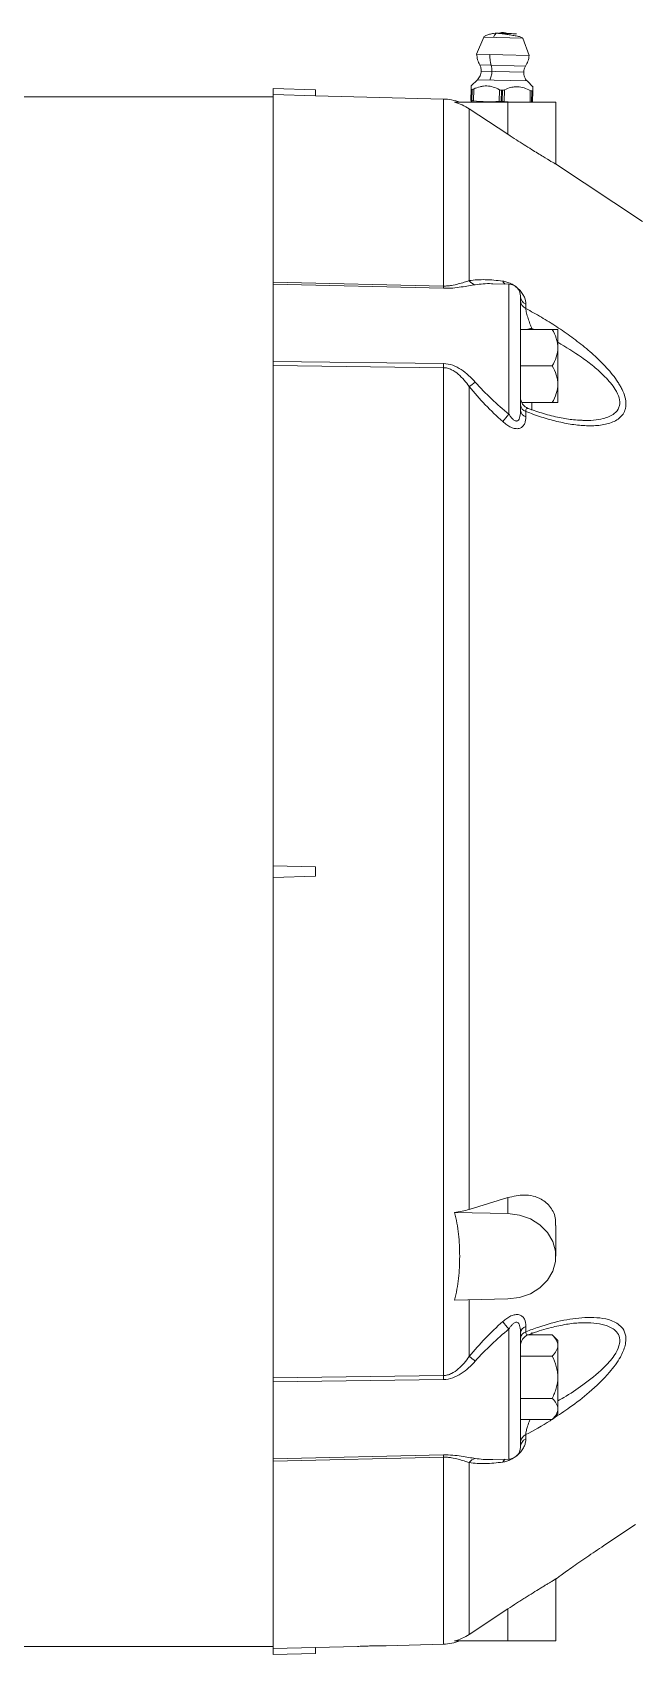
# Paper-space layout '_Back' of a CAD drawing. Header units: inches. Extents: x -9.3 to 11.8, y -4.5 to 4.5.
# Drawn here: x 3.18 to 6.25, y -3.97 to 4.25 of the extents above; entities that cross this region are included whole.
import ezdxf

# ---------------------------------------------------------------- set-up
doc = ezdxf.new("R2010")
doc.units = ezdxf.units.IN
doc.header["$MEASUREMENT"] = 0

psp = doc.layouts.new('_Back')

# ---------------------------------------------------------------- linework, layer by layer
at = {"color": 7, "linetype": 'Continuous', "lineweight": 15}
for p, q in [((5.4764, 4.2296), (5.4392, 4.1442)), ((5.7059, 4.1372), (5.6733, 4.2245)), ((5.4392, 4.1442), (5.7059, 4.1372)), ((4.4065, 2.9886), (4.4065, 3.9691)), ((4.6215, 3.9635), (4.4065, 3.9691)), ((4.6215, 3.9334), (4.6215, 3.9635)), ((5.4115, 3.9675), (5.41, 3.9082)), ((5.4432, 4.0145), (5.4113, 3.9842)), ((5.4125, 3.9085), (5.414, 3.9652)), ((5.417, 3.9651), (5.414, 3.9652)), ((5.417, 3.9651), (5.4156, 3.9085)), ((5.4227, 3.9079), (5.4243, 3.9672)), ((5.5552, 3.9638), (5.5536, 3.9044)), ((5.5633, 3.9046), (5.5648, 3.9613)), ((5.5709, 3.9611), (5.5648, 3.9613)), ((5.5709, 3.9611), (5.5695, 3.9044)), ((5.5791, 3.9038), (5.5807, 3.9631)), ((5.7254, 3.976), (5.6952, 4.0079)), ((5.7116, 3.9597), (5.7101, 3.9003)), ((5.7172, 3.9006), (5.7187, 3.9572)), ((5.7218, 3.9572), (5.7187, 3.9572)), ((5.7218, 3.9572), (5.7203, 3.9005)), ((5.7228, 3.9), (5.7243, 3.9593)), ((4.4065, 3.928), (-4.4065, 3.928)), ((4.6215, 3.9334), (4.4065, 3.939)), ((5.2702, 3.9165), (4.6215, 3.9335)), ((5.3268, 3.9), (5.8415, 3.9)), ((5.4011, 2.9957), (5.4011, 3.867)), ((5.598, 3.7375), (5.4011, 3.867)), ((5.4093, 3.9051), (5.4228, 3.9022)), ((5.4125, 3.9085), (5.4156, 3.9085)), ((5.4227, 3.9023), (5.4283, 3.9)), ((5.4545, 3.9014), (5.5085, 3.9)), ((5.5695, 3.9044), (5.5633, 3.9046)), ((5.598, 3.7375), (5.598, 3.9)), ((5.7203, 3.9005), (5.7172, 3.9006)), ((5.8415, 3.5874), (5.8415, 3.9)), ((6.2815, 3.2963), (5.8387, 3.5876)), ((4.4065, 2.9886), (5.2702, 2.9686)), ((5.2702, 2.957), (4.4065, 2.9772)), ((4.4065, 2.9772), (4.4065, 2.5861)), ((5.6031, 2.9778), (5.522, 2.9799)), ((5.6615, 2.9178), (5.6615, 2.3373)), ((5.6885, 2.876), (5.6885, 2.8543)), ((5.8228, 2.7488), (5.6615, 2.7488)), ((5.8515, 2.7488), (5.8515, 2.3778)), ((4.4065, 2.5861), (5.2702, 2.5752)), ((4.4065, -2.566), (4.4065, 2.566)), ((5.2702, 2.5546), (4.4065, 2.566)), ((5.2702, -2.5546), (5.2702, 2.5546)), ((5.8228, 2.5633), (5.6615, 2.5633)), ((5.4011, -1.7126), (5.4011, 2.4586)), ((5.8228, 2.3778), (5.6677, 2.3778)), ((5.6885, 2.3328), (5.6885, 2.306)), ((4.6215, 0.0235), (4.4065, 0.0291)), ((4.6215, -0.0235), (4.6215, 0.0235)), ((4.6215, -0.0235), (4.4065, -0.0291)), ((5.4011, -1.7126), (5.598, -1.6523)), ((5.598, -1.6523), (5.598, -1.7336)), ((5.598, -1.7336), (5.3268, -1.7274)), ((5.8415, -1.95), (5.8415, -1.7937)), ((5.3268, -2.1726), (5.598, -2.1664)), ((5.6615, -2.3373), (5.6615, -2.9178)), ((5.6885, -2.306), (5.6885, -2.3328)), ((5.8228, -2.3491), (5.6981, -2.3491)), ((5.8515, -2.3778), (5.8228, -2.3491)), ((5.8515, -2.3778), (5.8515, -2.7488)), ((5.8228, -2.4562), (5.6615, -2.4562)), ((4.4065, -2.566), (5.2702, -2.5546)), ((5.2702, -2.5752), (4.4065, -2.5861)), ((4.4065, -2.5861), (4.4065, -2.9772)), ((5.8228, -2.6704), (5.6615, -2.6704)), ((5.8228, -2.7775), (5.6615, -2.7775)), ((5.8228, -2.7775), (5.8515, -2.7488)), ((5.6885, -2.8543), (5.6885, -2.876)), ((4.4065, -2.9772), (5.2702, -2.957)), ((5.2702, -2.9686), (4.4065, -2.9886)), ((4.4065, -3.9691), (4.4065, -2.9886)), ((5.4011, -3.867), (5.4011, -2.9957)), ((5.5221, -2.9799), (5.6031, -2.9778)), ((6.085, -3.4165), (6.2459, -3.31)), ((5.8415, -3.9), (5.8415, -3.5857)), ((5.4011, -3.867), (5.598, -3.7375)), ((5.598, -3.7375), (5.598, -3.9)), ((4.4065, -3.9279), (2.9735, -3.9279)), ((4.4065, -3.928), (2.9735, -3.928)), ((4.4065, -3.939), (4.6215, -3.9334)), ((4.6215, -3.9335), (4.834, -3.9279)), ((4.6215, -3.9635), (4.6215, -3.9334)), ((4.9795, -3.9241), (5.2702, -3.9165)), ((5.8415, -3.9), (5.3268, -3.9)), ((4.6215, -3.9635), (4.4065, -3.9691))]:
    psp.add_line(p, q, dxfattribs=at)
at = {"color": 8, "linetype": 'Continuous', "lineweight": 15}
for p, q in [((5.6733, 4.2245), (5.4764, 4.2296)), ((5.4551, 4.0892), (5.6872, 4.0831)), ((5.6781, 4.0523), (5.4625, 4.0579)), ((5.6952, 4.0079), (5.4432, 4.0145)), ((5.2702, 2.9686), (5.2702, 3.9165)), ((5.6031, 2.3187), (5.6031, 2.9778)), ((5.7199, 2.3778), (5.7199, 2.3386)), ((5.4011, -2.4586), (5.4011, -2.1709)), ((5.6031, -2.9778), (5.6031, -2.3187)), ((5.7199, -2.3357), (5.7199, -2.3491)), ((5.2702, -3.9165), (5.2702, -2.9686))]:
    psp.add_line(p, q, dxfattribs=at)
at = {"color": 7, "linetype": 'Continuous', "lineweight": 15, "flags": 128}
psp.add_lwpolyline([(5.598, -2.1664), (5.6567, -2.159), (5.7117, -2.1399), (5.7599, -2.11), (5.7987, -2.0712), (5.8258, -2.0255), (5.8397, -1.9757), (5.8397, -1.9243), (5.8258, -1.8745), (5.7987, -1.8288), (5.7599, -1.79), (5.7117, -1.7601), (5.6567, -1.741), (5.598, -1.7336)], dxfattribs=at)
at = {"color": 7, "linetype": 'Continuous', "lineweight": 15}
for centre, radius, start, end in [((5.5743, 4.207), 0.047, 61.79515, 115.20485), ((5.2637, 3.6666), 0.25, 69.03192, 88.5), ((5.7919, 2.9628), 0.5217, 179.36547, 180.63453), ((5.4415, 3.0232), 0.0489, 214.28261, 259.40116), ((5.6015, 2.9178), 0.06, 0, 88.5), ((5.7068, 2.9176), 0.0454, 183.0814, 246.21393), ((5.7065, 2.8956), 0.0451, 183.20157, 246.50083), ((6.9525, 2.5649), 1.6823, 179.65078, 180.34922), ((5.196, 2.777), 0.3787, 302.78186, 308.63466), ((5.7215, 2.4043), 0.06, 180.00247, 249.76487), ((5.9274, 2.0163), 0.4434, 137.01117, 143.35045), ((5.699, 2.3691), 0.0378, 187.00158, 253.86119), ((5.6987, 2.3421), 0.0375, 187.25506, 254.2631), ((5.9274, -2.0163), 0.4434, 216.64955, 222.98883), ((5.6987, -2.3421), 0.0375, 105.7369, 172.74494), ((5.699, -2.3691), 0.0378, 106.13881, 172.99842), ((5.7215, -2.4043), 0.06, 110.21915, 179.99753), ((5.196, -2.777), 0.3787, 51.36534, 57.21814), ((6.9525, -2.5649), 1.6823, 179.65078, 180.34922), ((5.7065, -2.8956), 0.0451, 113.49917, 176.79843), ((5.7068, -2.9176), 0.0454, 113.78607, 176.9186), ((5.7919, -2.9628), 0.5217, 179.36547, 180.63453), ((5.6015, -2.9178), 0.06, 271.5, 0), ((5.4415, -3.0232), 0.0489, 100.59884, 145.71739), ((5.2637, -3.6666), 0.25, 271.5, 290.99416)]:
    psp.add_arc(centre, radius, start, end, dxfattribs=at)
at = {"color": 8, "linetype": 'Continuous', "lineweight": 15}
for centre, radius, start, end in [((5.6079, 3.0113), 0.0405, 206.69508, 234.6002), ((5.7206, 2.6391), 0.1136, 90.32866, 105.01238), ((5.6079, -3.0113), 0.0405, 125.3998, 153.30492)]:
    psp.add_arc(centre, radius, start, end, dxfattribs=at)
at = {"color": 7, "linetype": 'Continuous', "lineweight": 15}
for points, knots in [([(5.5424, 4.2499), (5.5366, 4.2497), (5.5272, 4.2494), (5.5146, 4.2472), (5.5043, 4.2448), (5.4945, 4.2417), (5.4859, 4.238), (5.4792, 4.2339), (5.4773, 4.2311), (5.4764, 4.2296)], [0, 0, 0, 0, 0.174801, 0.27938, 0.396693, 0.527527, 0.672142, 0.830077, 1, 1, 1, 1]), ([(5.5424, 4.2499), (5.5392, 4.2499), (5.5355, 4.248), (5.5294, 4.2402), (5.527, 4.2344), (5.5256, 4.2283)], [0, 0, 0, 0, 0.5, 0.5, 1, 1, 1, 1]), ([(5.6721, 4.2253), (5.6708, 4.2266), (5.668, 4.2294), (5.6524, 4.2337), (5.6302, 4.2381), (5.6056, 4.2421), (5.5829, 4.2454), (5.5646, 4.2478), (5.5511, 4.2494), (5.5451, 4.2497), (5.5424, 4.2499)], [0, 0, 0, 0, 0.137438, 0.305869, 0.466418, 0.611563, 0.737133, 0.842409, 0.929087, 1, 1, 1, 1]), ([(5.6084, 4.2481), (5.6131, 4.248), (5.6182, 4.2479), (5.6279, 4.2476), (5.6326, 4.2475), (5.6395, 4.2473), (5.6417, 4.2473), (5.641, 4.2473), (5.638, 4.2474), (5.627, 4.2476), (5.6191, 4.2478), (5.6015, 4.2483), (5.592, 4.2486), (5.5746, 4.249), (5.5666, 4.2492), (5.5529, 4.2496), (5.5472, 4.2497), (5.5424, 4.2499)], [0, 0, 0, 0, 0.125, 0.125, 0.25, 0.25, 0.375, 0.375, 0.5, 0.5, 0.625, 0.625, 0.75, 0.75, 0.875, 0.875, 1, 1, 1, 1]), ([(5.4392, 4.1442), (5.4404, 4.1346), (5.4427, 4.1154), (5.4509, 4.0979), (5.4551, 4.0892)], [0, 0, 0, 0, 0.5, 1, 1, 1, 1]), ([(5.6872, 4.0831), (5.6918, 4.0916), (5.701, 4.1086), (5.7043, 4.1277), (5.7059, 4.1372)], [0, 0, 0, 0, 0.5, 1, 1, 1, 1]), ([(5.4625, 4.0579), (5.4622, 4.0539), (5.4615, 4.0457), (5.4575, 4.034), (5.4514, 4.0232), (5.4458, 4.0172), (5.443, 4.0143)], [0, 0, 0, 0, 0.247632, 0.500116, 0.75254, 1, 1, 1, 1]), ([(5.4551, 4.0892), (5.4573, 4.0842), (5.4619, 4.0743), (5.4623, 4.0634), (5.4625, 4.0579)], [0, 0, 0, 0, 0.5, 1, 1, 1, 1]), ([(5.5062, 4.0128), (5.5091, 4.0183), (5.5117, 4.0252), (5.5152, 4.0404), (5.5162, 4.0486), (5.5164, 4.0565)], [0, 0, 0, 0, 0.5, 0.5, 1, 1, 1, 1]), ([(5.6781, 4.0523), (5.6786, 4.0577), (5.6796, 4.0686), (5.6847, 4.0783), (5.6872, 4.0831)], [0, 0, 0, 0, 0.5, 1, 1, 1, 1]), ([(5.6952, 4.0079), (5.6926, 4.0109), (5.6873, 4.0172), (5.6819, 4.0283), (5.6785, 4.0401), (5.6782, 4.0483), (5.6781, 4.0523)], [0, 0, 0, 0, 0.247575, 0.5, 0.752425, 1, 1, 1, 1]), ([(5.4119, 3.9836), (5.4119, 3.9821), (5.4118, 3.9801), (5.4116, 3.97), (5.4115, 3.9675)], [0, 0, 0, 0, 0.757497, 1, 1, 1, 1]), ([(5.4243, 3.9672), (5.4348, 3.9722), (5.4455, 3.9762), (5.462, 3.9803), (5.4675, 3.9813), (5.4788, 3.9827), (5.4845, 3.9829), (5.5015, 3.9825), (5.5126, 3.9805), (5.5342, 3.974), (5.5449, 3.9693), (5.5552, 3.9638)], [0, 0, 0, 0, 0.25, 0.25, 0.375, 0.375, 0.5, 0.5, 0.75, 0.75, 1, 1, 1, 1]), ([(5.5807, 3.9631), (5.5912, 3.9681), (5.6019, 3.9721), (5.6184, 3.9762), (5.6239, 3.9773), (5.6352, 3.9786), (5.6409, 3.9788), (5.6579, 3.9784), (5.669, 3.9765), (5.6906, 3.9699), (5.7013, 3.9652), (5.7116, 3.9597)], [0, 0, 0, 0, 0.25, 0.25, 0.375, 0.375, 0.5, 0.5, 0.75, 0.75, 1, 1, 1, 1]), ([(5.7243, 3.9593), (5.7246, 3.9693), (5.7249, 3.9803), (5.7248, 3.9758), (5.7248, 3.9754)], [0, 0, 0, 0, 0.909729, 1, 1, 1, 1]), ([(5.8386, 3.5874), (5.8391, 3.5871), (5.8404, 3.5864), (5.8183, 3.5994), (5.7771, 3.6241), (5.7161, 3.6616), (5.6533, 3.7014), (5.6123, 3.7282), (5.598, 3.7375)], [0, 0, 0, 0, 0.09766, 0.270549, 0.450522, 0.649728, 0.877818, 1, 1, 1, 1]), ([(5.2702, 2.9686), (5.2774, 2.9684), (5.2845, 2.9686), (5.2982, 2.9696), (5.3049, 2.9704), (5.3241, 2.9734), (5.3354, 2.976), (5.3566, 2.9817), (5.3664, 2.9847), (5.3845, 2.9904), (5.393, 2.9931), (5.4011, 2.9957)], [0, 0, 0, 0, 0.125, 0.125, 0.25, 0.25, 0.5, 0.5, 0.75, 0.75, 1, 1, 1, 1]), ([(5.4325, 2.9752), (5.4218, 2.9736), (5.4105, 2.9717), (5.3867, 2.9677), (5.3741, 2.9656), (5.3472, 2.9616), (5.333, 2.9598), (5.3024, 2.9572), (5.2866, 2.9566), (5.2702, 2.957)], [0, 0, 0, 0, 0.25, 0.25, 0.5, 0.5, 0.75, 0.75, 1, 1, 1, 1]), ([(5.4011, 2.9957), (5.4271, 2.9998), (5.4545, 3.0013), (5.5115, 3.0001), (5.5411, 2.9974), (5.5717, 2.9931)], [0, 0, 0, 0, 0.5, 0.5, 1, 1, 1, 1]), ([(5.5717, 2.9931), (5.5782, 2.9922), (5.5849, 2.9907), (5.5988, 2.9864), (5.6061, 2.9836), (5.6207, 2.9766), (5.6281, 2.9722), (5.6387, 2.9647), (5.6421, 2.9621), (5.6489, 2.9564), (5.6521, 2.9534), (5.6612, 2.9443), (5.6666, 2.9377), (5.6753, 2.9246), (5.6788, 2.918), (5.6866, 2.8989), (5.6885, 2.887), (5.6885, 2.876)], [0, 0, 0, 0, 0.125, 0.125, 0.25, 0.25, 0.375, 0.375, 0.4375, 0.4375, 0.5, 0.5, 0.625, 0.625, 0.75, 0.75, 1, 1, 1, 1]), ([(5.6885, 2.8543), (5.7149, 2.8404), (5.7414, 2.8257), (5.7939, 2.7948), (5.8199, 2.7787), (5.8713, 2.745), (5.8968, 2.7275), (5.947, 2.6907), (5.9718, 2.6715), (6.0205, 2.6309), (6.0442, 2.6098), (6.0777, 2.5768), (6.0885, 2.5656), (6.1095, 2.5425), (6.1197, 2.5306), (6.1388, 2.5065), (6.1477, 2.4943), (6.1598, 2.4757), (6.1636, 2.4695), (6.1708, 2.4569), (6.1742, 2.4505), (6.1834, 2.4315), (6.1883, 2.419), (6.1933, 2.4005), (6.1946, 2.3943), (6.1964, 2.3824), (6.1973, 2.3709), (6.1966, 2.36), (6.195, 2.3494), (6.1937, 2.3443), (6.1889, 2.3298), (6.1841, 2.3213), (6.1722, 2.3061), (6.1649, 2.2995), (6.1489, 2.2881), (6.1401, 2.2833), (6.1211, 2.2753), (6.111, 2.2719), (6.09, 2.2667), (6.0791, 2.2647), (6.0567, 2.2617), (6.0452, 2.2608), (6.0217, 2.2599), (6.0096, 2.2599), (5.9731, 2.2612), (5.9482, 2.2636), (5.8978, 2.2711), (5.8722, 2.2762), (5.8203, 2.2887), (5.794, 2.2961), (5.7414, 2.3129), (5.715, 2.3224), (5.6885, 2.3328)], [0, 0, 0, 0, 0.0625, 0.0625, 0.125, 0.125, 0.1875, 0.1875, 0.25, 0.25, 0.3125, 0.3125, 0.34375, 0.34375, 0.375, 0.375, 0.40625, 0.40625, 0.421875, 0.421875, 0.4375, 0.4375, 0.46875, 0.46875, 0.484375, 0.484375, 0.5, 0.515625, 0.515625, 0.53125, 0.53125, 0.5625, 0.5625, 0.59375, 0.59375, 0.625, 0.625, 0.65625, 0.65625, 0.6875, 0.6875, 0.71875, 0.71875, 0.75, 0.75, 0.8125, 0.8125, 0.875, 0.875, 0.9375, 0.9375, 1, 1, 1, 1]), ([(5.6885, 2.8543), (5.6886, 2.8512), (5.689, 2.8475), (5.6904, 2.8393), (5.6913, 2.8348), (5.6946, 2.8214), (5.6974, 2.812), (5.7034, 2.7941), (5.7066, 2.7853), (5.7132, 2.7685), (5.7165, 2.7605), (5.7199, 2.7526)], [0, 0, 0, 0, 0.125, 0.125, 0.25, 0.25, 0.5, 0.5, 0.75, 0.75, 1, 1, 1, 1]), ([(5.8228, 2.7488), (5.8312, 2.7342), (5.8383, 2.7193), (5.846, 2.6962), (5.848, 2.6884), (5.8508, 2.6724), (5.8515, 2.6641), (5.8515, 2.656)], [0, 0, 0, 0, 0.5, 0.5, 0.75, 0.75, 1, 1, 1, 1]), ([(5.8515, 2.7488), (5.8515, 2.7488), (5.8486, 2.7488), (5.8409, 2.7488), (5.8378, 2.7488), (5.8308, 2.7488), (5.8269, 2.7488), (5.8228, 2.7488)], [0, 0, 0, 0, 0.5, 0.5, 0.75, 0.75, 1, 1, 1, 1]), ([(5.8515, 2.656), (5.8515, 2.6399), (5.8487, 2.624), (5.8384, 2.5927), (5.8312, 2.5778), (5.8228, 2.5633)], [0, 0, 0, 0, 0.5, 0.5, 1, 1, 1, 1]), ([(5.2702, 2.5752), (5.2866, 2.5749), (5.3023, 2.5719), (5.3329, 2.5611), (5.3471, 2.5536), (5.3741, 2.5361), (5.3868, 2.5261), (5.4105, 2.5047), (5.4218, 2.4932), (5.4325, 2.4812)], [0, 0, 0, 0, 0.25, 0.25, 0.5, 0.5, 0.75, 0.75, 1, 1, 1, 1]), ([(5.4011, 2.4586), (5.393, 2.4701), (5.3845, 2.4811), (5.3664, 2.5021), (5.3567, 2.5121), (5.3355, 2.5303), (5.3241, 2.5383), (5.3049, 2.5475), (5.2983, 2.55), (5.2846, 2.5536), (5.2774, 2.5546), (5.2702, 2.5546)], [0, 0, 0, 0, 0.25, 0.25, 0.5, 0.5, 0.75, 0.75, 0.875, 0.875, 1, 1, 1, 1]), ([(5.8228, 2.5633), (5.8312, 2.5487), (5.8383, 2.5338), (5.846, 2.5107), (5.848, 2.5029), (5.8508, 2.4869), (5.8515, 2.4786), (5.8515, 2.4705)], [0, 0, 0, 0, 0.5, 0.5, 0.75, 0.75, 1, 1, 1, 1]), ([(5.4325, 2.4812), (5.4587, 2.4517), (5.4861, 2.4236), (5.5431, 2.3696), (5.5727, 2.3437), (5.6031, 2.3187)], [0, 0, 0, 0, 0.5, 0.5, 1, 1, 1, 1]), ([(5.8515, 2.4705), (5.8515, 2.4544), (5.8487, 2.4385), (5.8384, 2.4072), (5.8312, 2.3923), (5.8228, 2.3778)], [0, 0, 0, 0, 0.5, 0.5, 1, 1, 1, 1]), ([(5.5717, 2.281), (5.5411, 2.3085), (5.5115, 2.3369), (5.4545, 2.396), (5.4271, 2.4266), (5.4011, 2.4586)], [0, 0, 0, 0, 0.5, 0.5, 1, 1, 1, 1]), ([(5.6885, 2.306), (5.6885, 2.2991), (5.688, 2.2925), (5.6858, 2.2799), (5.6841, 2.2739), (5.6788, 2.2631), (5.6754, 2.2584), (5.6666, 2.2507), (5.6614, 2.248), (5.6523, 2.2458), (5.649, 2.2454), (5.6423, 2.2452), (5.6389, 2.2455), (5.6318, 2.2466), (5.6281, 2.2474), (5.6208, 2.2497), (5.6172, 2.2511), (5.6062, 2.256), (5.5989, 2.2602), (5.585, 2.2697), (5.5782, 2.2752), (5.5717, 2.281)], [0, 0, 0, 0, 0.125, 0.125, 0.25, 0.25, 0.375, 0.375, 0.5, 0.5, 0.5625, 0.5625, 0.625, 0.625, 0.6875, 0.6875, 0.75, 0.75, 0.875, 0.875, 1, 1, 1, 1]), ([(5.6031, 2.3187), (5.6059, 2.314), (5.6089, 2.3095), (5.6153, 2.3011), (5.6188, 2.2971), (5.6263, 2.2901), (5.6303, 2.2872), (5.6366, 2.2846), (5.6387, 2.2841), (5.6429, 2.284), (5.6448, 2.2844), (5.6502, 2.2869), (5.6529, 2.2904), (5.6569, 2.2983), (5.6582, 2.3028), (5.661, 2.317), (5.6615, 2.3271), (5.6615, 2.3373)], [0, 0, 0, 0, 0.125, 0.125, 0.25, 0.25, 0.375, 0.375, 0.4375, 0.4375, 0.5, 0.5, 0.625, 0.625, 0.75, 0.75, 1, 1, 1, 1]), ([(5.9715, 2.2882), (5.9581, 2.2887), (5.9225, 2.2899), (5.8577, 2.301), (5.7807, 2.3198), (5.7272, 2.339), (5.7012, 2.3483)], [0, 0, 0, 0, 0.161767, 0.42879, 0.723195, 1, 1, 1, 1]), ([(5.8515, 2.3778), (5.8515, 2.3778), (5.8486, 2.3778), (5.8409, 2.3778), (5.8378, 2.3778), (5.8308, 2.3778), (5.8269, 2.3778), (5.8228, 2.3778)], [0, 0, 0, 0, 0.5, 0.5, 0.75, 0.75, 1, 1, 1, 1]), ([(5.598, -1.6523), (5.6255, -1.6463), (5.6857, -1.633), (5.7634, -1.652), (5.8167, -1.6989), (5.8413, -1.7482), (5.8392, -1.7834), (5.8386, -1.7937)], [0, 0, 0, 0, 0.234436, 0.514479, 0.715188, 0.916711, 1, 1, 1, 1]), ([(5.3268, -1.7274), (5.3398, -1.726), (5.3528, -1.7241), (5.3777, -1.7191), (5.3896, -1.7161), (5.4011, -1.7126)], [0, 0, 0, 0, 0.5, 0.5, 1, 1, 1, 1]), ([(5.3268, -2.1726), (5.3321, -2.1544), (5.3361, -2.136), (5.3428, -2.0991), (5.3453, -2.0806), (5.3513, -2.0249), (5.3531, -1.9876), (5.3531, -1.9125), (5.3513, -1.8751), (5.3453, -1.8194), (5.3428, -1.8009), (5.3361, -1.764), (5.3321, -1.7456), (5.3268, -1.7274)], [0, 0, 0, 0, 0.125, 0.125, 0.25, 0.25, 0.5, 0.5, 0.75, 0.75, 0.875, 0.875, 1, 1, 1, 1]), ([(5.4011, -2.4586), (5.4271, -2.4266), (5.4545, -2.396), (5.5115, -2.3369), (5.5411, -2.3085), (5.5717, -2.281)], [0, 0, 0, 0, 0.5, 0.5, 1, 1, 1, 1]), ([(5.5717, -2.281), (5.5782, -2.2752), (5.5849, -2.2698), (5.5988, -2.2603), (5.6061, -2.256), (5.6207, -2.2495), (5.6281, -2.2472), (5.6387, -2.2455), (5.6421, -2.2452), (5.6489, -2.2454), (5.6521, -2.2458), (5.6612, -2.2479), (5.6666, -2.2507), (5.6753, -2.2583), (5.6788, -2.2631), (5.6866, -2.2792), (5.6885, -2.2923), (5.6885, -2.306)], [0, 0, 0, 0, 0.125, 0.125, 0.25, 0.25, 0.375, 0.375, 0.4375, 0.4375, 0.5, 0.5, 0.625, 0.625, 0.75, 0.75, 1, 1, 1, 1]), ([(5.6615, -2.3373), (5.6615, -2.3271), (5.661, -2.3169), (5.6582, -2.3028), (5.6568, -2.2982), (5.6539, -2.2923), (5.6527, -2.2905), (5.65, -2.2874), (5.6484, -2.2861), (5.6448, -2.2844), (5.6428, -2.284), (5.6387, -2.2841), (5.6366, -2.2846), (5.6324, -2.2863), (5.6303, -2.2875), (5.6263, -2.2903), (5.6244, -2.2919), (5.6188, -2.2971), (5.6153, -2.3011), (5.6089, -2.3096), (5.6059, -2.314), (5.6031, -2.3187)], [0, 0, 0, 0, 0.25, 0.25, 0.375, 0.375, 0.4375, 0.4375, 0.5, 0.5, 0.5625, 0.5625, 0.625, 0.625, 0.6875, 0.6875, 0.75, 0.75, 0.875, 0.875, 1, 1, 1, 1]), ([(5.7015, -2.3484), (5.7074, -2.346), (5.7463, -2.3302), (5.8117, -2.3116), (5.8931, -2.2944), (5.945, -2.2875), (5.9686, -2.2879), (5.9712, -2.288)], [0, 0, 0, 0, 0.06363, 0.413848, 0.703047, 0.967437, 1, 1, 1, 1]), ([(5.6031, -2.3187), (5.5727, -2.3437), (5.5431, -2.3696), (5.4861, -2.4236), (5.4587, -2.4517), (5.4325, -2.4812)], [0, 0, 0, 0, 0.5, 0.5, 1, 1, 1, 1]), ([(5.8228, -2.3491), (5.8312, -2.3575), (5.8383, -2.366), (5.846, -2.3794), (5.848, -2.3839), (5.8508, -2.3932), (5.8515, -2.3979), (5.8515, -2.4026)], [0, 0, 0, 0, 0.5, 0.5, 0.75, 0.75, 1, 1, 1, 1]), ([(5.2702, -2.5546), (5.2774, -2.5546), (5.2845, -2.5536), (5.2982, -2.5501), (5.3049, -2.5475), (5.3241, -2.5383), (5.3354, -2.5303), (5.3566, -2.5122), (5.3664, -2.5021), (5.3845, -2.4811), (5.393, -2.4701), (5.4011, -2.4586)], [0, 0, 0, 0, 0.125, 0.125, 0.25, 0.25, 0.5, 0.5, 0.75, 0.75, 1, 1, 1, 1]), ([(5.8515, -2.4026), (5.8515, -2.4119), (5.8487, -2.4211), (5.8384, -2.4391), (5.8312, -2.4478), (5.8228, -2.4562)], [0, 0, 0, 0, 0.5, 0.5, 1, 1, 1, 1]), ([(5.8228, -2.4562), (5.8311, -2.4728), (5.8384, -2.4902), (5.846, -2.517), (5.848, -2.5261), (5.8508, -2.5445), (5.8515, -2.5539), (5.8515, -2.5633)], [0, 0, 0, 0, 0.5, 0.5, 0.75, 0.75, 1, 1, 1, 1]), ([(5.4325, -2.4812), (5.4218, -2.4932), (5.4105, -2.5047), (5.3867, -2.5261), (5.3741, -2.5361), (5.3472, -2.5536), (5.333, -2.561), (5.3024, -2.5718), (5.2866, -2.5749), (5.2702, -2.5752)], [0, 0, 0, 0, 0.25, 0.25, 0.5, 0.5, 0.75, 0.75, 1, 1, 1, 1]), ([(5.8515, -2.5633), (5.8515, -2.5821), (5.8486, -2.6004), (5.8409, -2.6274), (5.8378, -2.6363), (5.8308, -2.6536), (5.8269, -2.6621), (5.8228, -2.6704)], [0, 0, 0, 0, 0.5, 0.5, 0.75, 0.75, 1, 1, 1, 1]), ([(5.8228, -2.6704), (5.8312, -2.6788), (5.8383, -2.6873), (5.846, -2.7007), (5.848, -2.7052), (5.8508, -2.7145), (5.8515, -2.7192), (5.8515, -2.7239)], [0, 0, 0, 0, 0.5, 0.5, 0.75, 0.75, 1, 1, 1, 1]), ([(5.8515, -2.7239), (5.8515, -2.7332), (5.8487, -2.7424), (5.8384, -2.7604), (5.8312, -2.7691), (5.8228, -2.7775)], [0, 0, 0, 0, 0.5, 0.5, 1, 1, 1, 1]), ([(5.6885, -2.876), (5.6885, -2.8815), (5.688, -2.8872), (5.6858, -2.899), (5.6841, -2.9052), (5.6788, -2.918), (5.6754, -2.9245), (5.6666, -2.9377), (5.6614, -2.9441), (5.6523, -2.9533), (5.649, -2.9563), (5.6423, -2.9619), (5.6389, -2.9646), (5.6318, -2.9696), (5.6281, -2.972), (5.6208, -2.9763), (5.6172, -2.9782), (5.6062, -2.9836), (5.5989, -2.9864), (5.585, -2.9907), (5.5782, -2.9922), (5.5717, -2.9931)], [0, 0, 0, 0, 0.125, 0.125, 0.25, 0.25, 0.375, 0.375, 0.5, 0.5, 0.5625, 0.5625, 0.625, 0.625, 0.6875, 0.6875, 0.75, 0.75, 0.875, 0.875, 1, 1, 1, 1]), ([(5.2702, -2.957), (5.2866, -2.9566), (5.3023, -2.9572), (5.3329, -2.9598), (5.3471, -2.9616), (5.3741, -2.9656), (5.3868, -2.9677), (5.4105, -2.9717), (5.4218, -2.9736), (5.4325, -2.9752)], [0, 0, 0, 0, 0.25, 0.25, 0.5, 0.5, 0.75, 0.75, 1, 1, 1, 1]), ([(5.4011, -2.9957), (5.393, -2.9931), (5.3845, -2.9904), (5.3664, -2.9847), (5.3567, -2.9817), (5.3355, -2.9761), (5.3241, -2.9734), (5.3049, -2.9704), (5.2983, -2.9696), (5.2846, -2.9686), (5.2774, -2.9684), (5.2702, -2.9686)], [0, 0, 0, 0, 0.25, 0.25, 0.5, 0.5, 0.75, 0.75, 0.875, 0.875, 1, 1, 1, 1]), ([(5.5717, -2.9931), (5.5411, -2.9974), (5.5115, -3.0001), (5.4545, -3.0013), (5.4271, -2.9998), (5.4011, -2.9957)], [0, 0, 0, 0, 0.5, 0.5, 1, 1, 1, 1]), ([(5.8415, -3.5857), (5.8415, -3.5857), (5.842, -3.5854), (5.8439, -3.584), (5.8453, -3.583), (5.8509, -3.5789), (5.8564, -3.5749), (5.8705, -3.5647), (5.8789, -3.5587), (5.8981, -3.5449), (5.909, -3.5372), (5.932, -3.5209), (5.9444, -3.5122), (5.9705, -3.494), (5.984, -3.4847), (6.0118, -3.4656), (6.0261, -3.4558), (6.0554, -3.4361), (6.0701, -3.4263), (6.085, -3.4165)], [0, 0, 0, 0, 0.0625, 0.0625, 0.125, 0.125, 0.25, 0.25, 0.375, 0.375, 0.5, 0.5, 0.625, 0.625, 0.75, 0.75, 0.875, 0.875, 1, 1, 1, 1]), ([(5.598, -3.7375), (5.6127, -3.7279), (5.6272, -3.7184), (5.6488, -3.7044), (5.656, -3.6998), (5.6704, -3.6907), (5.6776, -3.6861), (5.6987, -3.6727), (5.7123, -3.6641), (5.7383, -3.6479), (5.7508, -3.6403), (5.7685, -3.6295), (5.7742, -3.626), (5.7849, -3.6195), (5.79, -3.6164), (5.7997, -3.6106), (5.8042, -3.6079), (5.8126, -3.6028), (5.8165, -3.6005), (5.8269, -3.5943), (5.8323, -3.5912), (5.8378, -3.5879), (5.8392, -3.5871), (5.841, -3.586), (5.8415, -3.5857), (5.8415, -3.5857)], [0, 0, 0, 0, 0.125, 0.125, 0.1875, 0.1875, 0.25, 0.25, 0.375, 0.375, 0.5, 0.5, 0.5625, 0.5625, 0.625, 0.625, 0.6875, 0.6875, 0.75, 0.75, 0.875, 0.875, 0.9375, 0.9375, 1, 1, 1, 1]), ([(4.834, -3.9279), (4.8338, -3.9279), (4.833, -3.9279), (4.8404, -3.9276), (4.8553, -3.927), (4.8763, -3.9262), (4.9007, -3.9254), (4.9257, -3.9248), (4.9486, -3.9244), (4.9666, -3.9242), (4.9781, -3.9241), (4.9791, -3.9241), (4.9795, -3.9241)], [0, 0, 0, 0, 0.045935, 0.153314, 0.2607, 0.368102, 0.475502, 0.582885, 0.690263, 0.797655, 0.905058, 1, 1, 1, 1])]:
    psp.add_open_spline(points, degree=3, knots=knots, dxfattribs=at)
for points in [[(5.5059, 4.1425), (5.5063, 4.1234), (5.5088, 4.1043), (5.5131, 4.0877)], [(5.5164, 4.0565), (5.5167, 4.0672), (5.5155, 4.0783), (5.5131, 4.0877)], [(5.414, 3.9652), (5.4123, 3.9653), (5.4115, 3.9661), (5.4115, 3.9675)], [(5.4243, 3.9672), (5.4214, 3.9659), (5.4189, 3.9651), (5.417, 3.9651)], [(5.5648, 3.9613), (5.5613, 3.9614), (5.5579, 3.9623), (5.5552, 3.9638)], [(5.5807, 3.9631), (5.5778, 3.9618), (5.5745, 3.961), (5.5709, 3.9611)], [(5.7187, 3.9572), (5.7169, 3.9573), (5.7144, 3.9582), (5.7116, 3.9597)], [(5.7243, 3.9593), (5.7243, 3.9579), (5.7235, 3.9571), (5.7218, 3.9572)], [(5.4011, 3.867), (5.3781, 3.8821), (5.3534, 3.8931), (5.3268, 3.9)], [(5.4125, 3.9085), (5.4108, 3.9086), (5.41, 3.9085), (5.41, 3.9082)], [(5.4227, 3.9079), (5.4198, 3.9082), (5.4173, 3.9084), (5.4156, 3.9085)], [(5.5536, 3.9044), (5.5318, 3.903), (5.4881, 3.9018), (5.4445, 3.9053), (5.4227, 3.9079)], [(5.4952, 3.9), (5.495, 3.9001), (5.4947, 3.9003), (5.4945, 3.9004)], [(5.5633, 3.9046), (5.5599, 3.9047), (5.5566, 3.9046), (5.5536, 3.9044)], [(5.5695, 3.9044), (5.5729, 3.9043), (5.5762, 3.9041), (5.5791, 3.9038)], [(5.6193, 3.9), (5.6059, 3.9009), (5.5925, 3.9022), (5.5791, 3.9038)], [(5.7172, 3.9006), (5.7155, 3.9006), (5.713, 3.9005), (5.7101, 3.9003)], [(5.7228, 3.9), (5.7228, 3.9003), (5.7219, 3.9004), (5.7203, 3.9005)], [(4.4065, 2.9772), (4.4065, 2.9797), (4.4065, 2.9835), (4.4065, 2.9886)], [(4.4065, 2.566), (4.4065, 2.572), (4.4065, 2.5787), (4.4065, 2.5861)], [(4.4065, -2.5861), (4.4065, -2.5787), (4.4065, -2.572), (4.4065, -2.566)], [(4.4065, -2.9886), (4.4065, -2.9835), (4.4065, -2.9797), (4.4065, -2.9772)], [(5.3268, -3.9), (5.3534, -3.8931), (5.3781, -3.8821), (5.4011, -3.867)]]:
    psp.add_open_spline(points, degree=3, dxfattribs=at)
at = {"color": 8, "linetype": 'Continuous', "lineweight": 15}
for points, knots in [([(5.522, 2.9795), (5.5198, 2.9797), (5.4877, 2.9823), (5.4591, 2.9786), (5.4325, 2.9752)], [0, 0, 0, 0, 0.070453, 1, 1, 1, 1]), ([(5.7276, 2.7488), (5.7261, 2.7496), (5.7236, 2.7509), (5.721, 2.7521), (5.7199, 2.7526)], [0, 0, 0, 0, 0.579582, 1, 1, 1, 1]), ([(5.9715, 2.288), (5.9739, 2.2878), (6.0135, 2.2843), (6.0732, 2.2915), (6.1358, 2.3154), (6.1586, 2.3432), (6.1666, 2.3706), (6.1651, 2.4009), (6.1406, 2.4528), (6.0942, 2.5075), (6.0339, 2.5613), (5.9544, 2.6212), (5.8919, 2.659), (5.8515, 2.6834)], [0, 0, 0, 0, 0.010933, 0.177265, 0.287748, 0.366483, 0.383959, 0.451206, 0.519453, 0.629303, 0.725921, 0.822778, 1, 1, 1, 1]), ([(5.7009, 2.3475), (5.6989, 2.3482), (5.6947, 2.3497), (5.6905, 2.3455), (5.6888, 2.3387), (5.6886, 2.3341), (5.6885, 2.3328)], [0, 0, 0, 0, 0.3360933, 0.683256, 0.9112213, 1, 1, 1, 1]), ([(5.6885, -2.3328), (5.7106, -2.3245), (5.7753, -2.3002), (5.8818, -2.2716), (5.986, -2.2583), (6.066, -2.2611), (6.1267, -2.2743), (6.1728, -2.301), (6.1966, -2.3424), (6.198, -2.377), (6.1901, -2.4166), (6.1681, -2.468), (6.1064, -2.551), (6.0168, -2.6365), (5.9186, -2.7137), (5.8558, -2.7545), (5.827, -2.7733)], [0, 0, 0, 0, 0.058676, 0.172413, 0.285937, 0.348523, 0.410964, 0.485067, 0.533006, 0.581178, 0.593633, 0.648712, 0.722795, 0.83018, 0.92201, 1, 1, 1, 1]), ([(5.8515, -2.6826), (5.8614, -2.6772), (5.905, -2.6532), (5.9842, -2.6001), (6.0735, -2.5295), (6.1358, -2.46), (6.1586, -2.4161), (6.1666, -2.3829), (6.1651, -2.3536), (6.1406, -2.3192), (6.0941, -2.2979), (6.034, -2.2874), (5.9922, -2.2875), (5.9712, -2.2876)], [0, 0, 0, 0, 0.042822, 0.188579, 0.354853, 0.465298, 0.544006, 0.561476, 0.628699, 0.696923, 0.806735, 0.903319, 1, 1, 1, 1]), ([(5.6885, -2.3328), (5.6888, -2.3363), (5.6892, -2.3406), (5.6913, -2.3463), (5.6947, -2.3497), (5.699, -2.3482), (5.7011, -2.3475)], [0, 0, 0, 0, 0.255763, 0.314163, 0.659132, 1, 1, 1, 1]), ([(5.8207, -2.7775), (5.8177, -2.7795), (5.7744, -2.8087), (5.7299, -2.8323), (5.6885, -2.8543)], [0, 0, 0, 0, 0.070232, 1, 1, 1, 1]), ([(5.71, -2.7775), (5.7083, -2.7816), (5.7031, -2.7943), (5.6961, -2.8157), (5.6907, -2.8368), (5.6888, -2.8487), (5.6886, -2.853), (5.6885, -2.8543)], [0, 0, 0, 0, 0.168542, 0.5186276, 0.7762675, 0.9329832, 1, 1, 1, 1]), ([(5.4325, -2.9752), (5.4587, -2.9785), (5.4873, -2.9822), (5.5194, -2.9797), (5.5221, -2.9795)], [0, 0, 0, 0, 0.914557, 1, 1, 1, 1])]:
    psp.add_open_spline(points, degree=3, knots=knots, dxfattribs=at)

doc.saveas('drawing.dxf')
